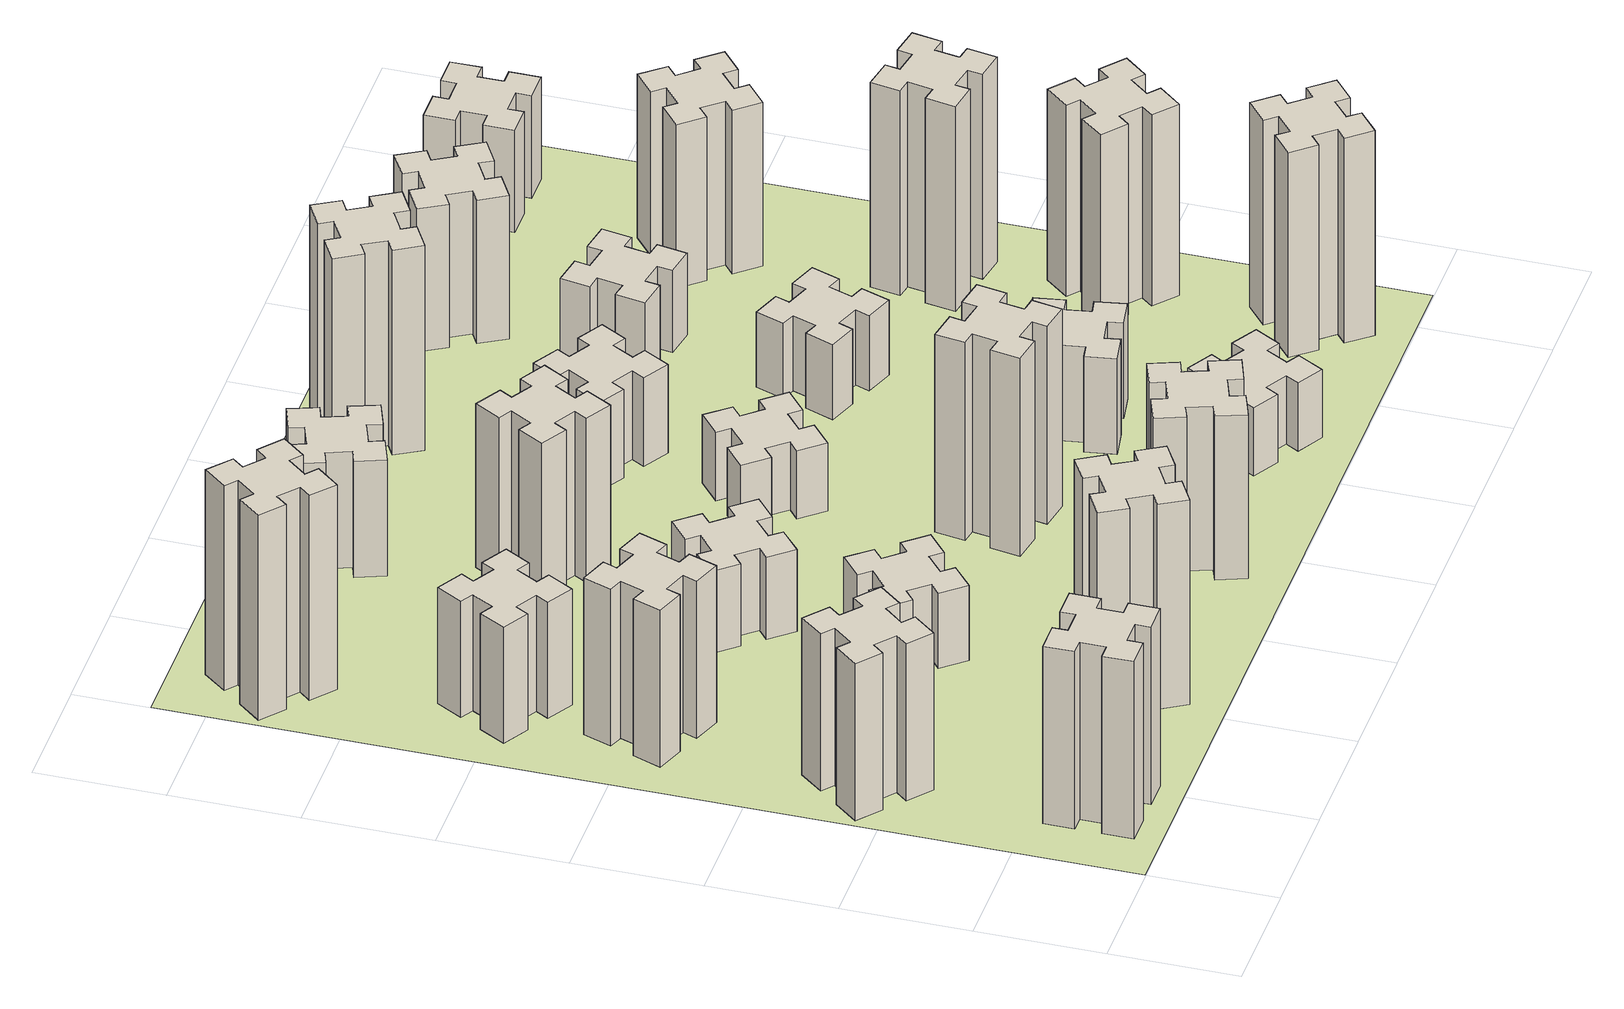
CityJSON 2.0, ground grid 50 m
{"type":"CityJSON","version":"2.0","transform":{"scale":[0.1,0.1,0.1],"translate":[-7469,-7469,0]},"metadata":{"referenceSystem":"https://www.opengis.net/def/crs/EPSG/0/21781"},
"CityObjects":{
"building1":{"type":"Building","attributes":{"class":"1000","function":"1000","usage":"1000","yearOfConstruction":2016,"roofType":"1000","measuredHeight":78,"storeysAboveGround":30,"storeysBelowGround":0},"geometry":[{"type":"Solid","lod":"1","boundaries":[[[[0,1,2,3,4,5,6,7,8,9,10,11,12,13,14,15,16,17,18,19]],[[17,16,20,21]],[[16,15,22,20]],[[15,14,23,22]],[[14,13,24,23]],[[13,12,25,24]],[[12,11,26,25]],[[11,10,27,26]],[[10,9,28,27]],[[9,8,29,28]],[[8,7,30,29]],[[7,6,31,30]],[[6,5,32,31]],[[5,4,33,32]],[[4,3,34,33]],[[3,2,35,34]],[[2,1,36,35]],[[1,0,37,36]],[[0,19,38,37]],[[19,18,39,38]],[[18,17,21,39]],[[24,25,26,27,28,29,30,31,32,33,34,35,36,37,38,39,21,20,22,23]]]]}]},
"building2":{"type":"Building","attributes":{"class":"1000","function":"1000","usage":"1000","yearOfConstruction":2016,"roofType":"1000","measuredHeight":69,"storeysAboveGround":30,"storeysBelowGround":0},"geometry":[{"type":"Solid","lod":"1","boundaries":[[[[40,41,42,43,44,45,46,47,48,49,50,51,52,53,54,55,56,57,58,59]],[[57,56,60,61]],[[56,55,62,60]],[[55,54,63,62]],[[54,53,64,63]],[[53,52,65,64]],[[52,51,66,65]],[[51,50,67,66]],[[50,49,68,67]],[[49,48,69,68]],[[48,47,70,69]],[[47,46,71,70]],[[46,45,72,71]],[[45,44,73,72]],[[44,43,74,73]],[[43,42,75,74]],[[42,41,76,75]],[[41,40,77,76]],[[40,59,78,77]],[[59,58,79,78]],[[58,57,61,79]],[[64,65,66,67,68,69,70,71,72,73,74,75,76,77,78,79,61,60,62,63]]]]}]},
"building3":{"type":"Building","attributes":{"class":"1000","function":"1000","usage":"1000","yearOfConstruction":2016,"roofType":"1000","measuredHeight":69,"storeysAboveGround":30,"storeysBelowGround":0},"geometry":[{"type":"Solid","lod":"1","boundaries":[[[[80,81,82,83,84,85,86,87,88,89,90,91,92,93,94,95,96,97,98,99]],[[97,96,100,101]],[[96,95,102,100]],[[95,94,103,102]],[[94,93,104,103]],[[93,92,105,104]],[[92,91,106,105]],[[91,90,107,106]],[[90,89,108,107]],[[89,88,109,108]],[[88,87,110,109]],[[87,86,111,110]],[[86,85,112,111]],[[85,84,113,112]],[[84,83,114,113]],[[83,82,115,114]],[[82,81,116,115]],[[81,80,117,116]],[[80,99,118,117]],[[99,98,119,118]],[[98,97,101,119]],[[104,105,106,107,108,109,110,111,112,113,114,115,116,117,118,119,101,100,102,103]]]]}]},
"building4":{"type":"Building","attributes":{"class":"1000","function":"1000","usage":"1000","yearOfConstruction":2016,"roofType":"1000","measuredHeight":51,"storeysAboveGround":30,"storeysBelowGround":0},"geometry":[{"type":"Solid","lod":"1","boundaries":[[[[120,121,122,123,124,125,126,127,128,129,130,131,132,133,134,135,136,137,138,139]],[[137,136,140,141]],[[136,135,142,140]],[[135,134,143,142]],[[134,133,144,143]],[[133,132,145,144]],[[132,131,146,145]],[[131,130,147,146]],[[130,129,148,147]],[[129,128,149,148]],[[128,127,150,149]],[[127,126,151,150]],[[126,125,152,151]],[[125,124,153,152]],[[124,123,154,153]],[[123,122,155,154]],[[122,121,156,155]],[[121,120,157,156]],[[120,139,158,157]],[[139,138,159,158]],[[138,137,141,159]],[[144,145,146,147,148,149,150,151,152,153,154,155,156,157,158,159,141,140,142,143]]]]}]},
"building5":{"type":"Building","attributes":{"class":"1000","function":"1000","usage":"1000","yearOfConstruction":2016,"roofType":"1000","measuredHeight":90,"storeysAboveGround":30,"storeysBelowGround":0},"geometry":[{"type":"Solid","lod":"1","boundaries":[[[[160,161,162,163,164,165,166,167,168,169,170,171,172,173,174,175,176,177,178,179]],[[177,176,180,181]],[[176,175,182,180]],[[175,174,183,182]],[[174,173,184,183]],[[173,172,185,184]],[[172,171,186,185]],[[171,170,187,186]],[[170,169,188,187]],[[169,168,189,188]],[[168,167,190,189]],[[167,166,191,190]],[[166,165,192,191]],[[165,164,193,192]],[[164,163,194,193]],[[163,162,195,194]],[[162,161,196,195]],[[161,160,197,196]],[[160,179,198,197]],[[179,178,199,198]],[[178,177,181,199]],[[184,185,186,187,188,189,190,191,192,193,194,195,196,197,198,199,181,180,182,183]]]]}]},
"building6":{"type":"Building","attributes":{"class":"1000","function":"1000","usage":"1000","yearOfConstruction":2016,"roofType":"1000","measuredHeight":90,"storeysAboveGround":30,"storeysBelowGround":0},"geometry":[{"type":"Solid","lod":"1","boundaries":[[[[200,201,202,203,204,205,206,207,208,209,210,211,212,213,214,215,216,217,218,219]],[[217,216,220,221]],[[216,215,222,220]],[[215,214,223,222]],[[214,213,224,223]],[[213,212,225,224]],[[212,211,226,225]],[[211,210,227,226]],[[210,209,228,227]],[[209,208,229,228]],[[208,207,230,229]],[[207,206,231,230]],[[206,205,232,231]],[[205,204,233,232]],[[204,203,234,233]],[[203,202,235,234]],[[202,201,236,235]],[[201,200,237,236]],[[200,219,238,237]],[[219,218,239,238]],[[218,217,221,239]],[[224,225,226,227,228,229,230,231,232,233,234,235,236,237,238,239,221,220,222,223]]]]}]},
"building7":{"type":"Building","attributes":{"class":"1000","function":"1000","usage":"1000","yearOfConstruction":2016,"roofType":"1000","measuredHeight":33,"storeysAboveGround":30,"storeysBelowGround":0},"geometry":[{"type":"Solid","lod":"1","boundaries":[[[[240,241,242,243,244,245,246,247,248,249,250,251,252,253,254,255,256,257,258,259]],[[257,256,260,261]],[[256,255,262,260]],[[255,254,263,262]],[[254,253,264,263]],[[253,252,265,264]],[[252,251,266,265]],[[251,250,267,266]],[[250,249,268,267]],[[249,248,269,268]],[[248,247,270,269]],[[247,246,271,270]],[[246,245,272,271]],[[245,244,273,272]],[[244,243,274,273]],[[243,242,275,274]],[[242,241,276,275]],[[241,240,277,276]],[[240,259,278,277]],[[259,258,279,278]],[[258,257,261,279]],[[264,265,266,267,268,269,270,271,272,273,274,275,276,277,278,279,261,260,262,263]]]]}]},
"building8":{"type":"Building","attributes":{"class":"1000","function":"1000","usage":"1000","yearOfConstruction":2016,"roofType":"1000","measuredHeight":36,"storeysAboveGround":30,"storeysBelowGround":0},"geometry":[{"type":"Solid","lod":"1","boundaries":[[[[280,281,282,283,284,285,286,287,288,289,290,291,292,293,294,295,296,297,298,299]],[[297,296,300,301]],[[296,295,302,300]],[[295,294,303,302]],[[294,293,304,303]],[[293,292,305,304]],[[292,291,306,305]],[[291,290,307,306]],[[290,289,308,307]],[[289,288,309,308]],[[288,287,310,309]],[[287,286,311,310]],[[286,285,312,311]],[[285,284,313,312]],[[284,283,314,313]],[[283,282,315,314]],[[282,281,316,315]],[[281,280,317,316]],[[280,299,318,317]],[[299,298,319,318]],[[298,297,301,319]],[[304,305,306,307,308,309,310,311,312,313,314,315,316,317,318,319,301,300,302,303]]]]}]},
"building9":{"type":"Building","attributes":{"class":"1000","function":"1000","usage":"1000","yearOfConstruction":2016,"roofType":"1000","measuredHeight":72,"storeysAboveGround":30,"storeysBelowGround":0},"geometry":[{"type":"Solid","lod":"1","boundaries":[[[[320,321,322,323,324,325,326,327,328,329,330,331,332,333,334,335,336,337,338,339]],[[337,336,340,341]],[[336,335,342,340]],[[335,334,343,342]],[[334,333,344,343]],[[333,332,345,344]],[[332,331,346,345]],[[331,330,347,346]],[[330,329,348,347]],[[329,328,349,348]],[[328,327,350,349]],[[327,326,351,350]],[[326,325,352,351]],[[325,324,353,352]],[[324,323,354,353]],[[323,322,355,354]],[[322,321,356,355]],[[321,320,357,356]],[[320,339,358,357]],[[339,338,359,358]],[[338,337,341,359]],[[344,345,346,347,348,349,350,351,352,353,354,355,356,357,358,359,341,340,342,343]]]]}]},
"building10":{"type":"Building","attributes":{"class":"1000","function":"1000","usage":"1000","yearOfConstruction":2016,"roofType":"1000","measuredHeight":72,"storeysAboveGround":30,"storeysBelowGround":0},"geometry":[{"type":"Solid","lod":"1","boundaries":[[[[360,361,362,363,364,365,366,367,368,369,370,371,372,373,374,375,376,377,378,379]],[[377,376,380,381]],[[376,375,382,380]],[[375,374,383,382]],[[374,373,384,383]],[[373,372,385,384]],[[372,371,386,385]],[[371,370,387,386]],[[370,369,388,387]],[[369,368,389,388]],[[368,367,390,389]],[[367,366,391,390]],[[366,365,392,391]],[[365,364,393,392]],[[364,363,394,393]],[[363,362,395,394]],[[362,361,396,395]],[[361,360,397,396]],[[360,379,398,397]],[[379,378,399,398]],[[378,377,381,399]],[[384,385,386,387,388,389,390,391,392,393,394,395,396,397,398,399,381,380,382,383]]]]}]},
"building11":{"type":"Building","attributes":{"class":"1000","function":"1000","usage":"1000","yearOfConstruction":2016,"roofType":"1000","measuredHeight":51,"storeysAboveGround":30,"storeysBelowGround":0},"geometry":[{"type":"Solid","lod":"1","boundaries":[[[[400,401,402,403,404,405,406,407,408,409,410,411,412,413,414,415,416,417,418,419]],[[417,416,420,421]],[[416,415,422,420]],[[415,414,423,422]],[[414,413,424,423]],[[413,412,425,424]],[[412,411,426,425]],[[411,410,427,426]],[[410,409,428,427]],[[409,408,429,428]],[[408,407,430,429]],[[407,406,431,430]],[[406,405,432,431]],[[405,404,433,432]],[[404,403,434,433]],[[403,402,435,434]],[[402,401,436,435]],[[401,400,437,436]],[[400,419,438,437]],[[419,418,439,438]],[[418,417,421,439]],[[424,425,426,427,428,429,430,431,432,433,434,435,436,437,438,439,421,420,422,423]]]]}]},
"building12":{"type":"Building","attributes":{"class":"1000","function":"1000","usage":"1000","yearOfConstruction":2016,"roofType":"1000","measuredHeight":87,"storeysAboveGround":30,"storeysBelowGround":0},"geometry":[{"type":"Solid","lod":"1","boundaries":[[[[440,441,442,443,444,445,446,447,448,449,450,451,452,453,454,455,456,457,458,459]],[[457,456,460,461]],[[456,455,462,460]],[[455,454,463,462]],[[454,453,464,463]],[[453,452,465,464]],[[452,451,466,465]],[[451,450,467,466]],[[450,449,468,467]],[[449,448,469,468]],[[448,447,470,469]],[[447,446,471,470]],[[446,445,472,471]],[[445,444,473,472]],[[444,443,474,473]],[[443,442,475,474]],[[442,441,476,475]],[[441,440,477,476]],[[440,459,478,477]],[[459,458,479,478]],[[458,457,461,479]],[[464,465,466,467,468,469,470,471,472,473,474,475,476,477,478,479,461,460,462,463]]]]}]},
"building13":{"type":"Building","attributes":{"class":"1000","function":"1000","usage":"1000","yearOfConstruction":2016,"roofType":"1000","measuredHeight":30,"storeysAboveGround":30,"storeysBelowGround":0},"geometry":[{"type":"Solid","lod":"1","boundaries":[[[[480,481,482,483,484,485,486,487,488,489,490,491,492,493,494,495,496,497,498,499]],[[497,496,500,501]],[[496,495,502,500]],[[495,494,503,502]],[[494,493,504,503]],[[493,492,505,504]],[[492,491,506,505]],[[491,490,507,506]],[[490,489,508,507]],[[489,488,509,508]],[[488,487,510,509]],[[487,486,511,510]],[[486,485,512,511]],[[485,484,513,512]],[[484,483,514,513]],[[483,482,515,514]],[[482,481,516,515]],[[481,480,517,516]],[[480,499,518,517]],[[499,498,519,518]],[[498,497,501,519]],[[504,505,506,507,508,509,510,511,512,513,514,515,516,517,518,519,501,500,502,503]]]]}]},
"building14":{"type":"Building","attributes":{"class":"1000","function":"1000","usage":"1000","yearOfConstruction":2016,"roofType":"1000","measuredHeight":39,"storeysAboveGround":30,"storeysBelowGround":0},"geometry":[{"type":"Solid","lod":"1","boundaries":[[[[520,521,522,523,524,525,526,527,528,529,530,531,532,533,534,535,536,537,538,539]],[[537,536,540,541]],[[536,535,542,540]],[[535,534,543,542]],[[534,533,544,543]],[[533,532,545,544]],[[532,531,546,545]],[[531,530,547,546]],[[530,529,548,547]],[[529,528,549,548]],[[528,527,550,549]],[[527,526,551,550]],[[526,525,552,551]],[[525,524,553,552]],[[524,523,554,553]],[[523,522,555,554]],[[522,521,556,555]],[[521,520,557,556]],[[520,539,558,557]],[[539,538,559,558]],[[538,537,541,559]],[[544,545,546,547,548,549,550,551,552,553,554,555,556,557,558,559,541,540,542,543]]]]}]},
"building15":{"type":"Building","attributes":{"class":"1000","function":"1000","usage":"1000","yearOfConstruction":2016,"roofType":"1000","measuredHeight":30,"storeysAboveGround":30,"storeysBelowGround":0},"geometry":[{"type":"Solid","lod":"1","boundaries":[[[[560,561,562,563,564,565,566,567,568,569,570,571,572,573,574,575,576,577,578,579]],[[577,576,580,581]],[[576,575,582,580]],[[575,574,583,582]],[[574,573,584,583]],[[573,572,585,584]],[[572,571,586,585]],[[571,570,587,586]],[[570,569,588,587]],[[569,568,589,588]],[[568,567,590,589]],[[567,566,591,590]],[[566,565,592,591]],[[565,564,593,592]],[[564,563,594,593]],[[563,562,595,594]],[[562,561,596,595]],[[561,560,597,596]],[[560,579,598,597]],[[579,578,599,598]],[[578,577,581,599]],[[584,585,586,587,588,589,590,591,592,593,594,595,596,597,598,599,581,580,582,583]]]]}]},
"building16":{"type":"Building","attributes":{"class":"1000","function":"1000","usage":"1000","yearOfConstruction":2016,"roofType":"1000","measuredHeight":90,"storeysAboveGround":30,"storeysBelowGround":0},"geometry":[{"type":"Solid","lod":"1","boundaries":[[[[600,601,602,603,604,605,606,607,608,609,610,611,612,613,614,615,616,617,618,619]],[[617,616,620,621]],[[616,615,622,620]],[[615,614,623,622]],[[614,613,624,623]],[[613,612,625,624]],[[612,611,626,625]],[[611,610,627,626]],[[610,609,628,627]],[[609,608,629,628]],[[608,607,630,629]],[[607,606,631,630]],[[606,605,632,631]],[[605,604,633,632]],[[604,603,634,633]],[[603,602,635,634]],[[602,601,636,635]],[[601,600,637,636]],[[600,619,638,637]],[[619,618,639,638]],[[618,617,621,639]],[[624,625,626,627,628,629,630,631,632,633,634,635,636,637,638,639,621,620,622,623]]]]}]},
"building17":{"type":"Building","attributes":{"class":"1000","function":"1000","usage":"1000","yearOfConstruction":2016,"roofType":"1000","measuredHeight":42,"storeysAboveGround":30,"storeysBelowGround":0},"geometry":[{"type":"Solid","lod":"1","boundaries":[[[[640,641,642,643,644,645,646,647,648,649,650,651,652,653,654,655,656,657,658,659]],[[657,656,660,661]],[[656,655,662,660]],[[655,654,663,662]],[[654,653,664,663]],[[653,652,665,664]],[[652,651,666,665]],[[651,650,667,666]],[[650,649,668,667]],[[649,648,669,668]],[[648,647,670,669]],[[647,646,671,670]],[[646,645,672,671]],[[645,644,673,672]],[[644,643,674,673]],[[643,642,675,674]],[[642,641,676,675]],[[641,640,677,676]],[[640,659,678,677]],[[659,658,679,678]],[[658,657,661,679]],[[664,665,666,667,668,669,670,671,672,673,674,675,676,677,678,679,661,660,662,663]]]]}]},
"building18":{"type":"Building","attributes":{"class":"1000","function":"1000","usage":"1000","yearOfConstruction":2016,"roofType":"1000","measuredHeight":33,"storeysAboveGround":30,"storeysBelowGround":0},"geometry":[{"type":"Solid","lod":"1","boundaries":[[[[680,681,682,683,684,685,686,687,688,689,690,691,692,693,694,695,696,697,698,699]],[[697,696,700,701]],[[696,695,702,700]],[[695,694,703,702]],[[694,693,704,703]],[[693,692,705,704]],[[692,691,706,705]],[[691,690,707,706]],[[690,689,708,707]],[[689,688,709,708]],[[688,687,710,709]],[[687,686,711,710]],[[686,685,712,711]],[[685,684,713,712]],[[684,683,714,713]],[[683,682,715,714]],[[682,681,716,715]],[[681,680,717,716]],[[680,699,718,717]],[[699,698,719,718]],[[698,697,701,719]],[[704,705,706,707,708,709,710,711,712,713,714,715,716,717,718,719,701,700,702,703]]]]}]},
"building19":{"type":"Building","attributes":{"class":"1000","function":"1000","usage":"1000","yearOfConstruction":2016,"roofType":"1000","measuredHeight":36,"storeysAboveGround":30,"storeysBelowGround":0},"geometry":[{"type":"Solid","lod":"1","boundaries":[[[[720,721,722,723,724,725,726,727,728,729,730,731,732,733,734,735,736,737,738,739]],[[737,736,740,741]],[[736,735,742,740]],[[735,734,743,742]],[[734,733,744,743]],[[733,732,745,744]],[[732,731,746,745]],[[731,730,747,746]],[[730,729,748,747]],[[729,728,749,748]],[[728,727,750,749]],[[727,726,751,750]],[[726,725,752,751]],[[725,724,753,752]],[[724,723,754,753]],[[723,722,755,754]],[[722,721,756,755]],[[721,720,757,756]],[[720,739,758,757]],[[739,738,759,758]],[[738,737,741,759]],[[744,745,746,747,748,749,750,751,752,753,754,755,756,757,758,759,741,740,742,743]]]]}]},
"building20":{"type":"Building","attributes":{"class":"1000","function":"1000","usage":"1000","yearOfConstruction":2016,"roofType":"1000","measuredHeight":90,"storeysAboveGround":30,"storeysBelowGround":0},"geometry":[{"type":"Solid","lod":"1","boundaries":[[[[760,761,762,763,764,765,766,767,768,769,770,771,772,773,774,775,776,777,778,779]],[[777,776,780,781]],[[776,775,782,780]],[[775,774,783,782]],[[774,773,784,783]],[[773,772,785,784]],[[772,771,786,785]],[[771,770,787,786]],[[770,769,788,787]],[[769,768,789,788]],[[768,767,790,789]],[[767,766,791,790]],[[766,765,792,791]],[[765,764,793,792]],[[764,763,794,793]],[[763,762,795,794]],[[762,761,796,795]],[[761,760,797,796]],[[760,779,798,797]],[[779,778,799,798]],[[778,777,781,799]],[[784,785,786,787,788,789,790,791,792,793,794,795,796,797,798,799,781,780,782,783]]]]}]},
"building21":{"type":"Building","attributes":{"class":"1000","function":"1000","usage":"1000","yearOfConstruction":2016,"roofType":"1000","measuredHeight":63,"storeysAboveGround":30,"storeysBelowGround":0},"geometry":[{"type":"Solid","lod":"1","boundaries":[[[[800,801,802,803,804,805,806,807,808,809,810,811,812,813,814,815,816,817,818,819]],[[817,816,820,821]],[[816,815,822,820]],[[815,814,823,822]],[[814,813,824,823]],[[813,812,825,824]],[[812,811,826,825]],[[811,810,827,826]],[[810,809,828,827]],[[809,808,829,828]],[[808,807,830,829]],[[807,806,831,830]],[[806,805,832,831]],[[805,804,833,832]],[[804,803,834,833]],[[803,802,835,834]],[[802,801,836,835]],[[801,800,837,836]],[[800,819,838,837]],[[819,818,839,838]],[[818,817,821,839]],[[824,825,826,827,828,829,830,831,832,833,834,835,836,837,838,839,821,820,822,823]]]]}]},
"building22":{"type":"Building","attributes":{"class":"1000","function":"1000","usage":"1000","yearOfConstruction":2016,"roofType":"1000","measuredHeight":84,"storeysAboveGround":30,"storeysBelowGround":0},"geometry":[{"type":"Solid","lod":"1","boundaries":[[[[840,841,842,843,844,845,846,847,848,849,850,851,852,853,854,855,856,857,858,859]],[[857,856,860,861]],[[856,855,862,860]],[[855,854,863,862]],[[854,853,864,863]],[[853,852,865,864]],[[852,851,866,865]],[[851,850,867,866]],[[850,849,868,867]],[[849,848,869,868]],[[848,847,870,869]],[[847,846,871,870]],[[846,845,872,871]],[[845,844,873,872]],[[844,843,874,873]],[[843,842,875,874]],[[842,841,876,875]],[[841,840,877,876]],[[840,859,878,877]],[[859,858,879,878]],[[858,857,861,879]],[[864,865,866,867,868,869,870,871,872,873,874,875,876,877,878,879,861,860,862,863]]]]}]},
"building23":{"type":"Building","attributes":{"class":"1000","function":"1000","usage":"1000","yearOfConstruction":2016,"roofType":"1000","measuredHeight":90,"storeysAboveGround":30,"storeysBelowGround":0},"geometry":[{"type":"Solid","lod":"1","boundaries":[[[[880,881,882,883,884,885,886,887,888,889,890,891,892,893,894,895,896,897,898,899]],[[897,896,900,901]],[[896,895,902,900]],[[895,894,903,902]],[[894,893,904,903]],[[893,892,905,904]],[[892,891,906,905]],[[891,890,907,906]],[[890,889,908,907]],[[889,888,909,908]],[[888,887,910,909]],[[887,886,911,910]],[[886,885,912,911]],[[885,884,913,912]],[[884,883,914,913]],[[883,882,915,914]],[[882,881,916,915]],[[881,880,917,916]],[[880,899,918,917]],[[899,898,919,918]],[[898,897,901,919]],[[904,905,906,907,908,909,910,911,912,913,914,915,916,917,918,919,901,900,902,903]]]]}]},
"building24":{"type":"Building","attributes":{"class":"1000","function":"1000","usage":"1000","yearOfConstruction":2016,"roofType":"1000","measuredHeight":72,"storeysAboveGround":30,"storeysBelowGround":0},"geometry":[{"type":"Solid","lod":"1","boundaries":[[[[920,921,922,923,924,925,926,927,928,929,930,931,932,933,934,935,936,937,938,939]],[[937,936,940,941]],[[936,935,942,940]],[[935,934,943,942]],[[934,933,944,943]],[[933,932,945,944]],[[932,931,946,945]],[[931,930,947,946]],[[930,929,948,947]],[[929,928,949,948]],[[928,927,950,949]],[[927,926,951,950]],[[926,925,952,951]],[[925,924,953,952]],[[924,923,954,953]],[[923,922,955,954]],[[922,921,956,955]],[[921,920,957,956]],[[920,939,958,957]],[[939,938,959,958]],[[938,937,941,959]],[[944,945,946,947,948,949,950,951,952,953,954,955,956,957,958,959,941,940,942,943]]]]}]},
"building25":{"type":"Building","attributes":{"class":"1000","function":"1000","usage":"1000","yearOfConstruction":2016,"roofType":"1000","measuredHeight":45,"storeysAboveGround":30,"storeysBelowGround":0},"geometry":[{"type":"Solid","lod":"1","boundaries":[[[[960,961,962,963,964,965,966,967,968,969,970,971,972,973,974,975,976,977,978,979]],[[977,976,980,981]],[[976,975,982,980]],[[975,974,983,982]],[[974,973,984,983]],[[973,972,985,984]],[[972,971,986,985]],[[971,970,987,986]],[[970,969,988,987]],[[969,968,989,988]],[[968,967,990,989]],[[967,966,991,990]],[[966,965,992,991]],[[965,964,993,992]],[[964,963,994,993]],[[963,962,995,994]],[[962,961,996,995]],[[961,960,997,996]],[[960,979,998,997]],[[979,978,999,998]],[[978,977,981,999]],[[984,985,986,987,988,989,990,991,992,993,994,995,996,997,998,999,981,980,982,983]]]]}]},
"landuse1":{"type":"LandUse","attributes":{"name":"plot1","function":"1010"},"geometry":[{"type":"MultiSurface","lod":"1","boundaries":[[[1000,1001,1002,1003]]]}]}
},
"vertices":[
[265,325,0],[265,225,0],[205,225,0],[205,105,0],[325,105,0],[325,165,0],[425,165,0],[425,105,0],[545,105,0],[545,225,0],[485,225,0],[485,325,0],[545,325,0],[545,445,0],[425,445,0],[425,385,0],[325,385,0],[325,445,0],[205,445,0],[205,325,0],[325,385,780],[325,445,780],[425,385,780],[425,445,780],[545,445,780],[545,325,780],[485,325,780],[485,225,780],[545,225,780],[545,105,780],[425,105,780],[425,165,780],[325,165,780],[325,105,780],[205,105,780],[205,225,780],[265,225,780],[265,325,780],[205,325,780],[205,445,780],
[384,1167,0],[308,1232,0],[346,1278,0],[254,1355,0],[177,1263,0],[223,1224,0],[159,1148,0],[113,1186,0],[36,1094,0],[128,1017,0],[166,1063,0],[243,999,0],[204,953,0],[296,876,0],[373,968,0],[327,1006,0],[392,1083,0],[438,1044,0],[515,1136,0],[423,1213,0],[392,1083,690],[438,1044,690],[327,1006,690],[373,968,690],[296,876,690],[204,953,690],[243,999,690],[166,1063,690],[128,1017,690],[36,1094,690],[113,1186,690],[159,1148,690],[223,1224,690],[177,1263,690],[254,1355,690],[346,1278,690],[308,1232,690],[384,1167,690],[423,1213,690],[515,1136,690],
[291,1869,0],[385,1835,0],[364,1779,0],[477,1737,0],[518,1850,0],[462,1871,0],[496,1965,0],[552,1944,0],[593,2057,0],[480,2098,0],[460,2042,0],[366,2076,0],[387,2132,0],[274,2173,0],[233,2060,0],[289,2040,0],[255,1946,0],[199,1967,0],[157,1854,0],[270,1813,0],[255,1946,690],[199,1967,690],[289,2040,690],[233,2060,690],[274,2173,690],[387,2132,690],[366,2076,690],[460,2042,690],[480,2098,690],[593,2057,690],[552,1944,690],[496,1965,690],[462,1871,690],[518,1850,690],[477,1737,690],[364,1779,690],[385,1835,690],[291,1869,690],[270,1813,690],[157,1854,690],
[446,2397,0],[496,2484,0],[548,2454,0],[608,2558,0],[504,2618,0],[474,2566,0],[387,2616,0],[417,2668,0],[313,2728,0],[253,2624,0],[305,2594,0],[255,2507,0],[203,2537,0],[143,2433,0],[247,2373,0],[277,2425,0],[364,2375,0],[334,2323,0],[438,2263,0],[498,2367,0],[364,2375,510],[334,2323,510],[277,2425,510],[247,2373,510],[143,2433,510],[203,2537,510],[255,2507,510],[305,2594,510],[253,2624,510],[313,2728,510],[417,2668,510],[387,2616,510],[474,2566,510],[504,2618,510],[608,2558,510],[548,2454,510],[496,2484,510],[446,2397,510],[498,2367,510],[438,2263,510],
[1127,255,0],[1214,305,0],[1244,253,0],[1348,313,0],[1288,417,0],[1236,387,0],[1186,474,0],[1238,504,0],[1178,608,0],[1074,548,0],[1104,496,0],[1017,446,0],[987,498,0],[883,438,0],[943,334,0],[995,364,0],[1045,277,0],[993,247,0],[1053,143,0],[1157,203,0],[1045,277,900],[993,247,900],[995,364,900],[943,334,900],[883,438,900],[987,498,900],[1017,446,900],[1104,496,900],[1074,548,900],[1178,608,900],[1238,504,900],[1186,474,900],[1236,387,900],[1288,417,900],[1348,313,900],[1244,253,900],[1214,305,900],[1127,255,900],[1157,203,900],[1053,143,900],
[384,3387,0],[308,3452,0],[346,3498,0],[254,3575,0],[177,3483,0],[223,3444,0],[159,3368,0],[113,3406,0],[36,3314,0],[128,3237,0],[166,3283,0],[243,3219,0],[204,3173,0],[296,3096,0],[373,3188,0],[327,3226,0],[392,3303,0],[438,3264,0],[515,3356,0],[423,3433,0],[392,3303,900],[438,3264,900],[327,3226,900],[373,3188,900],[296,3096,900],[204,3173,900],[243,3219,900],[166,3283,900],[128,3237,900],[36,3314,900],[113,3406,900],[159,3368,900],[223,3444,900],[177,3483,900],[254,3575,900],[346,3498,900],[308,3452,900],[384,3387,900],[423,3433,900],[515,3356,900],
[1083,1332,0],[1006,1267,0],[968,1313,0],[876,1236,0],[953,1144,0],[999,1183,0],[1063,1106,0],[1017,1068,0],[1094,976,0],[1186,1053,0],[1148,1099,0],[1224,1163,0],[1263,1117,0],[1355,1194,0],[1278,1286,0],[1232,1248,0],[1167,1324,0],[1213,1363,0],[1136,1455,0],[1044,1378,0],[1167,1324,330],[1213,1363,330],[1232,1248,330],[1278,1286,330],[1355,1194,330],[1263,1117,330],[1224,1163,330],[1148,1099,330],[1186,1053,330],[1094,976,330],[1017,1068,330],[1063,1106,330],[999,1183,330],[953,1144,330],[876,1236,330],[968,1313,330],[1006,1267,330],[1083,1332,330],[1044,1378,330],[1136,1455,330],
[1083,1972,0],[1006,1907,0],[968,1953,0],[876,1876,0],[953,1784,0],[999,1823,0],[1063,1746,0],[1017,1708,0],[1094,1616,0],[1186,1693,0],[1148,1739,0],[1224,1803,0],[1263,1757,0],[1355,1834,0],[1278,1926,0],[1232,1888,0],[1167,1964,0],[1213,2003,0],[1136,2095,0],[1044,2018,0],[1167,1964,360],[1213,2003,360],[1232,1888,360],[1278,1926,360],[1355,1834,360],[1263,1757,360],[1224,1803,360],[1148,1739,360],[1186,1693,360],[1094,1616,360],[1017,1708,360],[1063,1746,360],[999,1823,360],[953,1784,360],[876,1876,360],[968,1953,360],[1006,1907,360],[1083,1972,360],[1044,2018,360],[1136,2095,360],
[1314,2666,0],[1227,2716,0],[1257,2768,0],[1153,2828,0],[1093,2724,0],[1145,2694,0],[1095,2607,0],[1043,2637,0],[983,2533,0],[1087,2473,0],[1117,2525,0],[1204,2475,0],[1174,2423,0],[1278,2363,0],[1338,2467,0],[1286,2497,0],[1336,2584,0],[1388,2554,0],[1448,2658,0],[1344,2718,0],[1336,2584,720],[1388,2554,720],[1286,2497,720],[1338,2467,720],[1278,2363,720],[1174,2423,720],[1204,2475,720],[1117,2525,720],[1087,2473,720],[983,2533,720],[1043,2637,720],[1095,2607,720],[1145,2694,720],[1093,2724,720],[1153,2828,720],[1257,2768,720],[1227,2716,720],[1314,2666,720],[1344,2718,720],[1448,2658,720],
[1965,496,0],[1871,462,0],[1850,518,0],[1737,477,0],[1779,364,0],[1835,385,0],[1869,291,0],[1813,270,0],[1854,157,0],[1967,199,0],[1946,255,0],[2040,289,0],[2060,233,0],[2173,274,0],[2132,387,0],[2076,366,0],[2042,460,0],[2098,480,0],[2057,593,0],[1944,552,0],[2042,460,720],[2098,480,720],[2076,366,720],[2132,387,720],[2173,274,720],[2060,233,720],[2040,289,720],[1946,255,720],[1967,199,720],[1854,157,720],[1813,270,720],[1869,291,720],[1835,385,720],[1779,364,720],[1737,477,720],[1850,518,720],[1871,462,720],[1965,496,720],[1944,552,720],[2057,593,720],
[1125,3456,0],[1031,3422,0],[1010,3478,0],[897,3437,0],[939,3324,0],[995,3345,0],[1029,3251,0],[973,3230,0],[1014,3117,0],[1127,3159,0],[1106,3215,0],[1200,3249,0],[1220,3193,0],[1333,3234,0],[1292,3347,0],[1236,3326,0],[1202,3420,0],[1258,3440,0],[1217,3553,0],[1104,3512,0],[1202,3420,510],[1258,3440,510],[1236,3326,510],[1292,3347,510],[1333,3234,510],[1220,3193,510],[1200,3249,510],[1106,3215,510],[1127,3159,510],[1014,3117,510],[973,3230,510],[1029,3251,510],[995,3345,510],[939,3324,510],[897,3437,510],[1010,3478,510],[1031,3422,510],[1125,3456,510],[1104,3512,510],[1217,3553,510],
[2055,1047,0],[2072,1145,0],[2131,1135,0],[2152,1253,0],[2034,1274,0],[2024,1215,0],[1925,1232,0],[1936,1291,0],[1817,1312,0],[1797,1194,0],[1856,1184,0],[1838,1085,0],[1779,1096,0],[1758,977,0],[1877,957,0],[1887,1016,0],[1985,998,0],[1975,939,0],[2093,918,0],[2114,1037,0],[1985,998,870],[1975,939,870],[1887,1016,870],[1877,957,870],[1758,977,870],[1779,1096,870],[1838,1085,870],[1856,1184,870],[1797,1194,870],[1817,1312,870],[1936,1291,870],[1925,1232,870],[2024,1215,870],[2034,1274,870],[2152,1253,870],[2131,1135,870],[2072,1145,870],[2055,1047,870],[2114,1037,870],[2093,918,870],
[1972,1988,0],[1907,2064,0],[1953,2103,0],[1876,2195,0],[1784,2118,0],[1823,2072,0],[1746,2007,0],[1708,2053,0],[1616,1976,0],[1693,1884,0],[1739,1923,0],[1803,1846,0],[1757,1808,0],[1834,1716,0],[1926,1793,0],[1888,1839,0],[1964,1903,0],[2003,1857,0],[2095,1934,0],[2018,2026,0],[1964,1903,300],[2003,1857,300],[1888,1839,300],[1926,1793,300],[1834,1716,300],[1757,1808,300],[1803,1846,300],[1739,1923,300],[1693,1884,300],[1616,1976,300],[1708,2053,300],[1746,2007,300],[1823,2072,300],[1784,2118,300],[1876,2195,300],[1953,2103,300],[1907,2064,300],[1972,1988,300],[2018,2026,300],[2095,1934,300],
[2026,2497,0],[2076,2584,0],[2128,2554,0],[2188,2658,0],[2084,2718,0],[2054,2666,0],[1967,2716,0],[1997,2768,0],[1893,2828,0],[1833,2724,0],[1885,2694,0],[1835,2607,0],[1783,2637,0],[1723,2533,0],[1827,2473,0],[1857,2525,0],[1944,2475,0],[1914,2423,0],[2018,2363,0],[2078,2467,0],[1944,2475,390],[1914,2423,390],[1857,2525,390],[1827,2473,390],[1723,2533,390],[1783,2637,390],[1835,2607,390],[1885,2694,390],[1833,2724,390],[1893,2828,390],[1997,2768,390],[1967,2716,390],[2054,2666,390],[2084,2718,390],[2188,2658,390],[2128,2554,390],[2076,2584,390],[2026,2497,390],[2078,2467,390],[2018,2363,390],
[2794,446,0],[2707,496,0],[2737,548,0],[2633,608,0],[2573,504,0],[2625,474,0],[2575,387,0],[2523,417,0],[2463,313,0],[2567,253,0],[2597,305,0],[2684,255,0],[2654,203,0],[2758,143,0],[2818,247,0],[2766,277,0],[2816,364,0],[2868,334,0],[2928,438,0],[2824,498,0],[2816,364,300],[2868,334,300],[2766,277,300],[2818,247,300],[2758,143,300],[2654,203,300],[2684,255,300],[2597,305,300],[2567,253,300],[2463,313,300],[2523,417,300],[2575,387,300],[2625,474,300],[2573,504,300],[2633,608,300],[2737,548,300],[2707,496,300],[2794,446,300],[2824,498,300],[2928,438,300],
[1844,3556,0],[1757,3506,0],[1727,3558,0],[1623,3498,0],[1683,3394,0],[1735,3424,0],[1785,3337,0],[1733,3307,0],[1793,3203,0],[1897,3263,0],[1867,3315,0],[1954,3365,0],[1984,3313,0],[2088,3373,0],[2028,3477,0],[1976,3447,0],[1926,3534,0],[1978,3564,0],[1918,3668,0],[1814,3608,0],[1926,3534,900],[1978,3564,900],[1976,3447,900],[2028,3477,900],[2088,3373,900],[1984,3313,900],[1954,3365,900],[1867,3315,900],[1897,3263,900],[1793,3203,900],[1733,3307,900],[1785,3337,900],[1735,3424,900],[1683,3394,900],[1623,3498,900],[1727,3558,900],[1757,3506,900],[1844,3556,900],[1814,3608,900],[1918,3668,900],
[2625,1132,0],[2527,1115,0],[2517,1174,0],[2398,1153,0],[2419,1035,0],[2478,1045,0],[2496,947,0],[2437,937,0],[2457,818,0],[2576,839,0],[2565,898,0],[2664,916,0],[2674,857,0],[2792,877,0],[2771,996,0],[2712,985,0],[2695,1084,0],[2754,1094,0],[2733,1212,0],[2615,1191,0],[2695,1084,420],[2754,1094,420],[2712,985,420],[2771,996,420],[2792,877,420],[2674,857,420],[2664,916,420],[2565,898,420],[2576,839,420],[2457,818,420],[2437,937,420],[2496,947,420],[2478,1045,420],[2419,1035,420],[2398,1153,420],[2517,1174,420],[2527,1115,420],[2625,1132,420],[2615,1191,420],[2733,1212,420],
[2682,1871,0],[2716,1965,0],[2772,1944,0],[2813,2057,0],[2700,2098,0],[2680,2042,0],[2586,2076,0],[2607,2132,0],[2494,2173,0],[2453,2060,0],[2509,2040,0],[2475,1946,0],[2419,1967,0],[2377,1854,0],[2490,1813,0],[2511,1869,0],[2605,1835,0],[2584,1779,0],[2697,1737,0],[2738,1850,0],[2605,1835,330],[2584,1779,330],[2511,1869,330],[2490,1813,330],[2377,1854,330],[2419,1967,330],[2475,1946,330],[2509,2040,330],[2453,2060,330],[2494,2173,330],[2607,2132,330],[2586,2076,330],[2680,2042,330],[2700,2098,330],[2813,2057,330],[2772,1944,330],[2716,1965,330],[2682,1871,330],[2738,1850,330],[2697,1737,330],
[2664,2795,0],[2565,2812,0],[2576,2871,0],[2457,2892,0],[2437,2774,0],[2496,2764,0],[2478,2665,0],[2419,2676,0],[2398,2557,0],[2517,2537,0],[2527,2596,0],[2625,2578,0],[2615,2519,0],[2733,2498,0],[2754,2617,0],[2695,2627,0],[2712,2725,0],[2771,2715,0],[2792,2833,0],[2674,2854,0],[2712,2725,360],[2771,2715,360],[2695,2627,360],[2754,2617,360],[2733,2498,360],[2615,2519,360],[2625,2578,360],[2527,2596,360],[2517,2537,360],[2398,2557,360],[2419,2676,360],[2478,2665,360],[2496,2764,360],[2437,2774,360],[2457,2892,360],[2576,2871,360],[2565,2812,360],[2664,2795,360],[2674,2854,360],[2792,2833,360],
[3468,259,0],[3544,323,0],[3583,277,0],[3675,354,0],[3598,446,0],[3552,408,0],[3487,484,0],[3533,523,0],[3456,615,0],[3364,538,0],[3403,492,0],[3326,427,0],[3288,473,0],[3196,396,0],[3273,304,0],[3319,343,0],[3383,266,0],[3337,228,0],[3414,136,0],[3506,213,0],[3383,266,900],[3337,228,900],[3319,343,900],[3273,304,900],[3196,396,900],[3288,473,900],[3326,427,900],[3403,492,900],[3364,538,900],[3456,615,900],[3533,523,900],[3487,484,900],[3552,408,900],[3598,446,900],[3675,354,900],[3583,277,900],[3544,323,900],[3468,259,900],[3506,213,900],[3414,136,900],
[2716,3347,0],[2666,3434,0],[2718,3464,0],[2658,3568,0],[2554,3508,0],[2584,3456,0],[2497,3406,0],[2467,3458,0],[2363,3398,0],[2423,3294,0],[2475,3324,0],[2525,3237,0],[2473,3207,0],[2533,3103,0],[2637,3163,0],[2607,3215,0],[2694,3265,0],[2724,3213,0],[2828,3273,0],[2768,3377,0],[2694,3265,630],[2724,3213,630],[2607,3215,630],[2637,3163,630],[2533,3103,630],[2473,3207,630],[2525,3237,630],[2475,3324,630],[2423,3294,630],[2363,3398,630],[2467,3458,630],[2497,3406,630],[2584,3456,630],[2554,3508,630],[2658,3568,630],[2718,3464,630],[2666,3434,630],[2716,3347,630],[2768,3377,630],[2828,3273,630],
[3487,1006,0],[3552,1083,0],[3598,1044,0],[3675,1136,0],[3583,1213,0],[3544,1167,0],[3468,1232,0],[3506,1278,0],[3414,1355,0],[3337,1263,0],[3383,1224,0],[3319,1148,0],[3273,1186,0],[3196,1094,0],[3288,1017,0],[3326,1063,0],[3403,999,0],[3364,953,0],[3456,876,0],[3533,968,0],[3403,999,840],[3364,953,840],[3326,1063,840],[3288,1017,840],[3196,1094,840],[3273,1186,840],[3319,1148,840],[3383,1224,840],[3337,1263,840],[3414,1355,840],[3506,1278,840],[3468,1232,840],[3544,1167,840],[3583,1213,840],[3675,1136,840],[3598,1044,840],[3552,1083,840],[3487,1006,840],[3533,968,840],[3456,876,840],
[3267,1656,0],[3365,1638,0],[3355,1579,0],[3473,1558,0],[3494,1677,0],[3435,1687,0],[3452,1785,0],[3511,1775,0],[3532,1893,0],[3414,1914,0],[3404,1855,0],[3305,1872,0],[3316,1931,0],[3197,1952,0],[3177,1834,0],[3236,1824,0],[3218,1725,0],[3159,1736,0],[3138,1617,0],[3257,1597,0],[3218,1725,900],[3159,1736,900],[3236,1824,900],[3177,1834,900],[3197,1952,900],[3316,1931,900],[3305,1872,900],[3404,1855,900],[3414,1914,900],[3532,1893,900],[3511,1775,900],[3452,1785,900],[3435,1687,900],[3494,1677,900],[3473,1558,900],[3355,1579,900],[3365,1638,900],[3267,1656,900],[3257,1597,900],[3138,1617,900],
[3119,2563,0],[3183,2486,0],[3137,2448,0],[3214,2356,0],[3306,2433,0],[3268,2479,0],[3344,2543,0],[3383,2497,0],[3475,2574,0],[3398,2666,0],[3352,2628,0],[3287,2704,0],[3333,2743,0],[3256,2835,0],[3164,2758,0],[3203,2712,0],[3126,2647,0],[3088,2693,0],[2996,2616,0],[3073,2524,0],[3126,2647,720],[3088,2693,720],[3203,2712,720],[3164,2758,720],[3256,2835,720],[3333,2743,720],[3287,2704,720],[3352,2628,720],[3398,2666,720],[3475,2574,720],[3383,2497,720],[3344,2543,720],[3268,2479,720],[3306,2433,720],[3214,2356,720],[3137,2448,720],[3183,2486,720],[3119,2563,720],[3073,2524,720],[2996,2616,720],
[3285,3325,0],[3385,3325,0],[3385,3265,0],[3505,3265,0],[3505,3385,0],[3445,3385,0],[3445,3485,0],[3505,3485,0],[3505,3605,0],[3385,3605,0],[3385,3545,0],[3285,3545,0],[3285,3605,0],[3165,3605,0],[3165,3485,0],[3225,3485,0],[3225,3385,0],[3165,3385,0],[3165,3265,0],[3285,3265,0],[3225,3385,450],[3165,3385,450],[3225,3485,450],[3165,3485,450],[3165,3605,450],[3285,3605,450],[3285,3545,450],[3385,3545,450],[3385,3605,450],[3505,3605,450],[3505,3485,450],[3445,3485,450],[3445,3385,450],[3505,3385,450],[3505,3265,450],[3385,3265,450],[3385,3325,450],[3285,3325,450],[3285,3265,450],[3165,3265,450],
[5,3705,0],[3705,3705,0],[3705,5,0],[5,5,0]
]}
